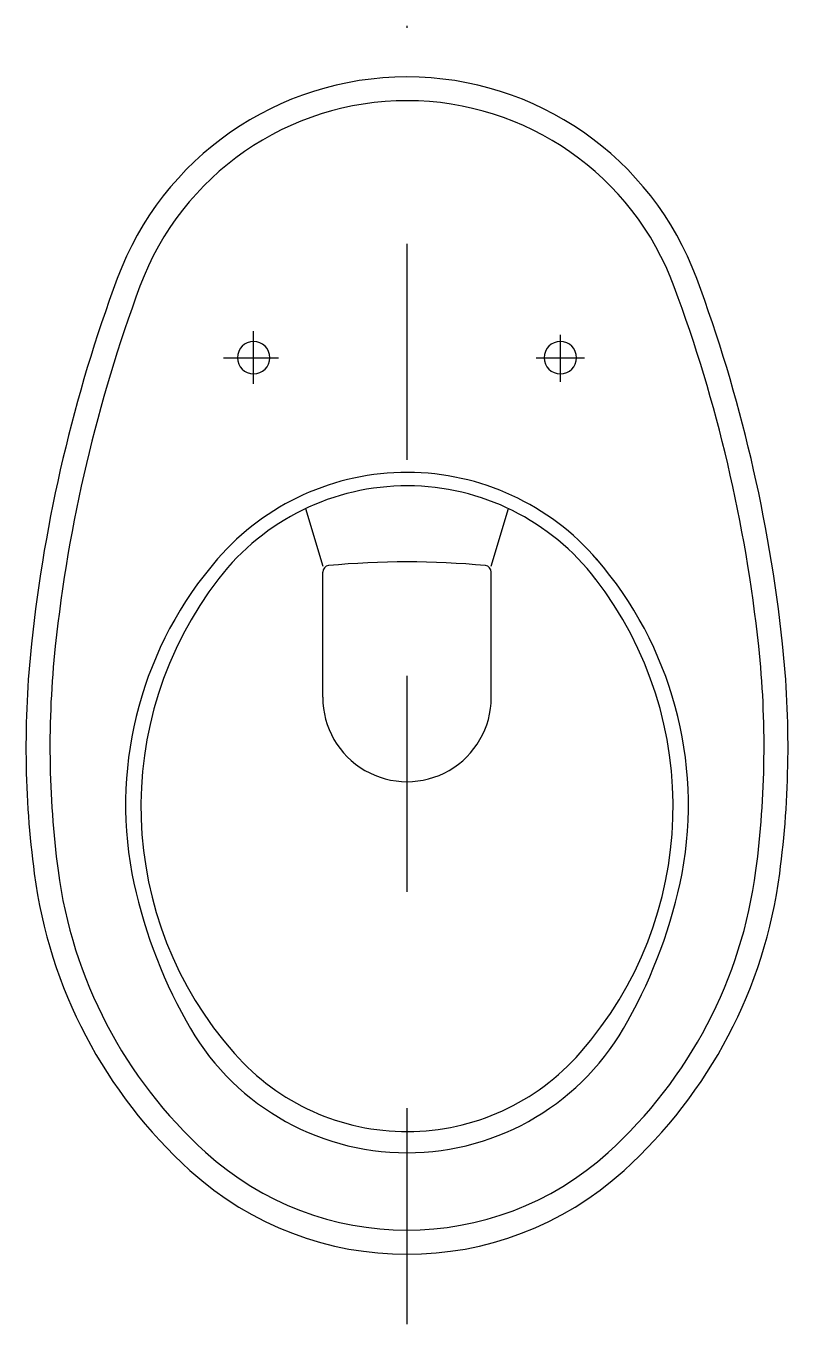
# Model space of a CAD drawing. Extents: x -729.531 to -729.179, y 670.005 to 670.606.
import ezdxf

# ---------------------------------------------------------------- set-up
doc = ezdxf.new("R2010")
doc.units = 0
doc.header["$LTSCALE"] = 0.272768
doc.header["$MEASUREMENT"] = 0
doc.linetypes.add('AXES', pattern=[0.54, 0.3, -0.08, 0.08, -0.08])
doc.linetypes.add('CONTINU', pattern=[0])
doc.layers.get('0').update_dxf_attribs({"linetype": 'CONTINUOUS'})
doc.layers.add('DECA_EIXOS', color=5, linetype='AXES')

msp = doc.modelspace()

# ---------------------------------------------------------------- linework, layer by layer
at = {"linetype": 'CONTINU'}
for points in [[(-729.22095, 670.48907, 0.695737), (-729.48912, 670.48907)], [(-729.23134, 670.48521, 0.695737), (-729.47863, 670.48546)], [(-729.48912, 670.48907, 0.062336), (-729.52883, 670.31998)], [(-729.18124, 670.31998, 0.062285), (-729.22095, 670.48907)], [(-729.47863, 670.48546, 0.062382), (-729.5178, 670.3188)], [(-729.19226, 670.3188, 0.062285), (-729.23134, 670.48521)], [(-729.42602, 670.45988, 1), (-729.42602, 670.44489)], [(-729.42602, 670.44489, 1), (-729.42602, 670.45988)], [(-729.28405, 670.45988, 1), (-729.28405, 670.44489)], [(-729.28405, 670.44489, 1), (-729.28405, 670.45988)], [(-729.26699, 670.35884, 0.457884), (-729.4427, 670.35927)], [(-729.26767, 670.34978, 0.493852), (-729.44207, 670.35021)], [(-729.4427, 670.35927, 0.228174), (-729.48235, 670.21367)], [(-729.39131, 670.35614, 0.386569), (-729.39402, 670.35315)], [(-729.31875, 670.35614, 0.047696), (-729.39131, 670.35614)], [(-729.31604, 670.35315, 0.386578), (-729.31875, 670.35614)], [(-729.22772, 670.21365, 0.228191), (-729.26736, 670.35927)], [(-729.44207, 670.35021, 0.360365), (-729.43482, 670.13023)], [(-729.2749, 670.13061, 0.35955), (-729.26799, 670.35021)], [(-729.52883, 670.31998, 0.059309), (-729.52753, 670.21363)], [(-729.18254, 670.21363, 0.059309), (-729.18124, 670.31998)], [(-729.5178, 670.3188, 0.059309), (-729.51654, 670.21507)], [(-729.19353, 670.21507, 0.059309), (-729.19226, 670.3188)], [(-729.39402, 670.29519, 1.000976), (-729.31604, 670.29512)], [(-729.52753, 670.21363, 0.177933), (-729.45547, 670.07618)], [(-729.51654, 670.21507, 0.177934), (-729.44832, 670.08467)], [(-729.48235, 670.21367, 0.079201), (-729.45721, 670.14537)], [(-729.2619, 670.08453, 0.177933), (-729.19353, 670.21507)], [(-729.2546, 670.07618, 0.177934), (-729.18254, 670.21363)], [(-729.25285, 670.1454, 0.079115), (-729.22772, 670.21365)], [(-729.45721, 670.14537, 0.597308), (-729.25285, 670.1454)], [(-729.43482, 670.13023, 0.453696), (-729.2749, 670.13061)], [(-729.44832, 670.08467, 0.386621), (-729.2619, 670.08453)], [(-729.45547, 670.07618, 0.386514), (-729.2546, 670.07618)]]:
    msp.add_lwpolyline(points, format="xyb", dxfattribs=at)
for points in [[(-729.40196, 670.38253), (-729.39402, 670.35587)], [(-729.31604, 670.35587), (-729.30811, 670.38253)], [(-729.39402, 670.29519), (-729.39402, 670.35315)], [(-729.31604, 670.29512), (-729.31604, 670.35315)]]:
    msp.add_lwpolyline(points, dxfattribs=at)
at = {"layer": 'DECA_EIXOS'}
for points in [[(-729.35503, 670.00506), (-729.35503, 670.60596)], [(-729.42602, 670.44025), (-729.42602, 670.46468)], [(-729.28405, 670.44118), (-729.28405, 670.46298)], [(-729.44002, 670.45239), (-729.41451, 670.45239)], [(-729.29532, 670.45239), (-729.2729, 670.45239)]]:
    msp.add_lwpolyline(points, dxfattribs=at)

doc.saveas('drawing.dxf')
